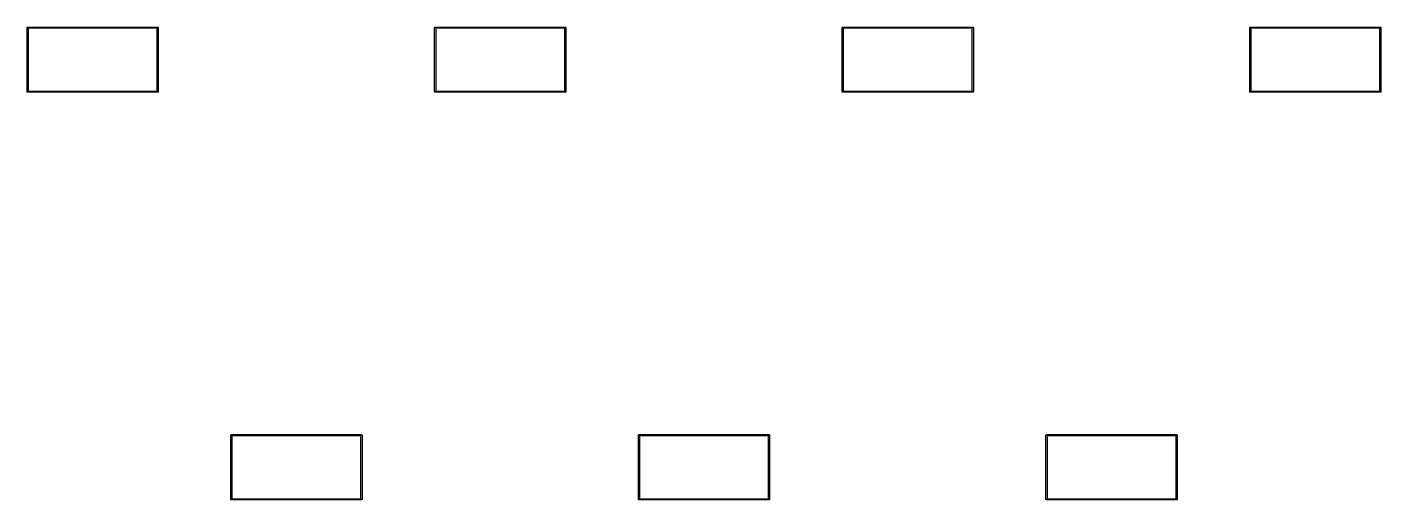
# Model space of a CAD drawing. Extents: x 19 to 378, y -202 to -49.
# Drawn here: x 201.7 to 265, y -126.9 to -104.8 of the extents above; entities that cross this region are included whole.
import ezdxf

# ---------------------------------------------------------------- set-up
doc = ezdxf.new("R2010")
doc.units = 0
doc.layers.add('BLACK', color=7, linetype='CONTINUOUS')

msp = doc.modelspace()

# ---------------------------------------------------------------- linework, layer by layer
at = {"layer": 'BLACK', "linetype": 'CONTINUOUS'}
for p, q in [((201.722, -104.862), (201.723, -104.858)), ((201.722, -104.864), (201.722, -104.862)), ((201.723, -107.861), (201.722, -104.864)), ((201.723, -104.858), (201.724, -104.853)), ((201.724, -104.853), (201.727, -104.849)), ((201.727, -104.849), (201.73, -104.845)), ((201.73, -104.845), (201.734, -104.842)), ((201.734, -104.842), (201.738, -104.839)), ((201.738, -104.839), (201.743, -104.838)), ((201.743, -104.838), (201.746, -104.837)), ((201.746, -104.837), (201.748, -104.837)), ((201.748, -104.837), (201.749, -104.837)), ((201.749, -104.837), (207.826, -104.837)), ((201.772, -104.887), (201.772, -107.837)), ((207.802, -104.887), (201.772, -104.887)), ((207.803, -107.837), (207.802, -104.887)), ((207.826, -104.837), (207.827, -104.837)), ((207.827, -104.837), (207.829, -104.837)), ((207.829, -104.837), (207.829, -104.837)), ((207.829, -104.837), (207.832, -104.838)), ((207.832, -104.838), (207.837, -104.839)), ((207.837, -104.839), (207.841, -104.842)), ((207.841, -104.842), (207.845, -104.845)), ((207.845, -104.845), (207.848, -104.849)), ((207.848, -104.849), (207.851, -104.853)), ((207.851, -104.853), (207.852, -104.858)), ((207.852, -104.858), (207.853, -104.862)), ((207.853, -104.862), (207.852, -104.864)), ((207.852, -104.864), (207.852, -107.861)), ((220.772, -104.862), (220.773, -104.858)), ((220.772, -104.864), (220.772, -104.862)), ((220.773, -107.861), (220.772, -104.864)), ((220.773, -104.858), (220.774, -104.853)), ((220.774, -104.853), (220.777, -104.849)), ((220.777, -104.849), (220.78, -104.845)), ((220.78, -104.845), (220.784, -104.842)), ((220.784, -104.842), (220.788, -104.839)), ((220.788, -104.839), (220.793, -104.838)), ((220.793, -104.838), (220.796, -104.837)), ((220.796, -104.837), (220.797, -104.837)), ((220.797, -104.837), (220.799, -104.837)), ((220.799, -104.837), (226.876, -104.837)), ((220.822, -104.887), (220.822, -107.837)), ((226.852, -104.887), (220.822, -104.887)), ((226.853, -107.837), (226.852, -104.887)), ((226.876, -104.837), (226.877, -104.837)), ((226.877, -104.837), (226.879, -104.837)), ((226.879, -104.837), (226.879, -104.837)), ((226.879, -104.837), (226.882, -104.838)), ((226.882, -104.838), (226.887, -104.839)), ((226.887, -104.839), (226.891, -104.842)), ((226.891, -104.842), (226.895, -104.845)), ((226.895, -104.845), (226.898, -104.849)), ((226.898, -104.849), (226.901, -104.853)), ((226.901, -104.853), (226.902, -104.858)), ((226.902, -104.858), (226.903, -104.862)), ((226.903, -104.862), (226.903, -104.864)), ((226.903, -104.864), (226.903, -107.861)), ((239.822, -104.862), (239.823, -104.858)), ((239.822, -104.864), (239.822, -104.862)), ((239.823, -107.861), (239.822, -104.864)), ((239.823, -104.858), (239.824, -104.853)), ((239.824, -104.853), (239.827, -104.849)), ((239.827, -104.849), (239.83, -104.845)), ((239.83, -104.845), (239.834, -104.842)), ((239.834, -104.842), (239.838, -104.839)), ((239.838, -104.839), (239.843, -104.838)), ((239.843, -104.838), (239.846, -104.837)), ((239.846, -104.837), (239.847, -104.837)), ((239.847, -104.837), (239.849, -104.837)), ((239.849, -104.837), (245.926, -104.837)), ((239.873, -104.887), (239.873, -107.837)), ((245.902, -104.887), (239.873, -104.887)), ((245.903, -107.837), (245.902, -104.887)), ((245.926, -104.837), (245.927, -104.837)), ((245.927, -104.837), (245.929, -104.837)), ((245.929, -104.837), (245.929, -104.837)), ((245.929, -104.837), (245.932, -104.838)), ((245.932, -104.838), (245.937, -104.839)), ((245.937, -104.839), (245.941, -104.842)), ((245.941, -104.842), (245.945, -104.845)), ((245.945, -104.845), (245.948, -104.849)), ((245.948, -104.849), (245.951, -104.853)), ((245.951, -104.853), (245.952, -104.858)), ((245.952, -104.858), (245.953, -104.862)), ((245.953, -104.862), (245.952, -104.864)), ((245.952, -104.864), (245.952, -107.861)), ((258.872, -104.862), (258.873, -104.858)), ((258.873, -104.864), (258.872, -104.862)), ((258.873, -104.858), (258.874, -104.853)), ((258.873, -107.861), (258.873, -104.864)), ((258.874, -104.853), (258.877, -104.849)), ((258.877, -104.849), (258.88, -104.845)), ((258.88, -104.845), (258.884, -104.842)), ((258.884, -104.842), (258.888, -104.839)), ((258.888, -104.839), (258.893, -104.838)), ((258.893, -104.838), (258.896, -104.837)), ((258.896, -104.837), (258.897, -104.837)), ((258.897, -104.837), (258.899, -104.837)), ((258.899, -104.837), (264.976, -104.837)), ((258.923, -104.887), (258.923, -107.837)), ((264.952, -104.887), (258.923, -104.887)), ((264.953, -107.837), (264.952, -104.887)), ((264.976, -104.837), (264.977, -104.837)), ((264.977, -104.837), (264.979, -104.837)), ((264.979, -104.837), (264.979, -104.837)), ((264.979, -104.837), (264.982, -104.838)), ((264.982, -104.838), (264.987, -104.839)), ((264.987, -104.839), (264.991, -104.842)), ((264.991, -104.842), (264.995, -104.845)), ((264.995, -104.845), (264.998, -104.849)), ((264.998, -104.849), (265.001, -104.853)), ((265.001, -104.853), (265.002, -104.858)), ((265.002, -104.858), (265.003, -104.862)), ((265.003, -104.862), (265.002, -104.864)), ((265.002, -104.864), (265.002, -107.861)), ((201.722, -107.862), (201.723, -107.861)), ((201.723, -107.867), (201.722, -107.862)), ((201.724, -107.872), (201.723, -107.867)), ((201.727, -107.876), (201.724, -107.872)), ((201.73, -107.88), (201.727, -107.876)), ((201.734, -107.883), (201.73, -107.88)), ((201.738, -107.886), (201.734, -107.883)), ((201.743, -107.887), (201.738, -107.886)), ((201.746, -107.887), (201.743, -107.887)), ((201.748, -107.888), (201.746, -107.887)), ((201.746, -107.887), (201.746, -107.887)), ((201.749, -107.887), (201.748, -107.888)), ((207.826, -107.887), (201.749, -107.887)), ((201.772, -107.837), (207.803, -107.837)), ((207.827, -107.888), (207.826, -107.887)), ((207.832, -107.887), (207.827, -107.888)), ((207.837, -107.886), (207.832, -107.887)), ((207.841, -107.883), (207.837, -107.886)), ((207.845, -107.88), (207.841, -107.883)), ((207.848, -107.876), (207.845, -107.88)), ((207.851, -107.872), (207.848, -107.876)), ((207.852, -107.867), (207.851, -107.872)), ((207.852, -107.861), (207.853, -107.862)), ((207.853, -107.862), (207.852, -107.864)), ((207.852, -107.864), (207.852, -107.867)), ((220.772, -107.862), (220.773, -107.861)), ((220.773, -107.867), (220.772, -107.862)), ((220.774, -107.872), (220.773, -107.867)), ((220.777, -107.876), (220.774, -107.872)), ((220.78, -107.88), (220.777, -107.876)), ((220.784, -107.883), (220.78, -107.88)), ((220.788, -107.886), (220.784, -107.883)), ((220.793, -107.887), (220.788, -107.886)), ((220.796, -107.887), (220.793, -107.887)), ((220.797, -107.888), (220.796, -107.887)), ((220.796, -107.887), (220.796, -107.887)), ((220.799, -107.887), (220.797, -107.888)), ((226.876, -107.887), (220.799, -107.887)), ((220.822, -107.837), (226.853, -107.837)), ((226.877, -107.888), (226.876, -107.887)), ((226.882, -107.887), (226.877, -107.888)), ((226.887, -107.886), (226.882, -107.887)), ((226.891, -107.883), (226.887, -107.886)), ((226.895, -107.88), (226.891, -107.883)), ((226.898, -107.876), (226.895, -107.88)), ((226.901, -107.872), (226.898, -107.876)), ((226.902, -107.867), (226.901, -107.872)), ((226.903, -107.864), (226.902, -107.867)), ((226.903, -107.861), (226.903, -107.862)), ((226.903, -107.862), (226.903, -107.864)), ((239.822, -107.862), (239.823, -107.861)), ((239.823, -107.867), (239.822, -107.862)), ((239.824, -107.872), (239.823, -107.867)), ((239.827, -107.876), (239.824, -107.872)), ((239.83, -107.88), (239.827, -107.876)), ((239.834, -107.883), (239.83, -107.88)), ((239.838, -107.886), (239.834, -107.883)), ((239.843, -107.887), (239.838, -107.886)), ((239.846, -107.887), (239.843, -107.887)), ((239.847, -107.888), (239.846, -107.887)), ((239.846, -107.887), (239.846, -107.887)), ((239.849, -107.887), (239.847, -107.888)), ((245.926, -107.887), (239.849, -107.887)), ((239.873, -107.837), (245.903, -107.837)), ((245.927, -107.888), (245.926, -107.887)), ((245.932, -107.887), (245.927, -107.888)), ((245.937, -107.886), (245.932, -107.887)), ((245.941, -107.883), (245.937, -107.886)), ((245.945, -107.88), (245.941, -107.883)), ((245.948, -107.876), (245.945, -107.88)), ((245.951, -107.872), (245.948, -107.876)), ((245.952, -107.867), (245.951, -107.872)), ((245.952, -107.861), (245.953, -107.862)), ((245.953, -107.862), (245.952, -107.864)), ((245.952, -107.864), (245.952, -107.867)), ((258.872, -107.862), (258.873, -107.861)), ((258.873, -107.867), (258.872, -107.862)), ((258.874, -107.872), (258.873, -107.867)), ((258.877, -107.876), (258.874, -107.872)), ((258.88, -107.88), (258.877, -107.876)), ((258.884, -107.883), (258.88, -107.88)), ((258.888, -107.886), (258.884, -107.883)), ((258.893, -107.887), (258.888, -107.886)), ((258.896, -107.887), (258.893, -107.887)), ((258.897, -107.888), (258.896, -107.887)), ((258.896, -107.887), (258.896, -107.887)), ((258.899, -107.887), (258.897, -107.888)), ((264.976, -107.887), (258.899, -107.887)), ((258.923, -107.837), (264.953, -107.837)), ((264.977, -107.888), (264.976, -107.887)), ((264.982, -107.887), (264.977, -107.888)), ((264.987, -107.886), (264.982, -107.887)), ((264.991, -107.883), (264.987, -107.886)), ((264.995, -107.88), (264.991, -107.883)), ((264.998, -107.876), (264.995, -107.88)), ((265.001, -107.872), (264.998, -107.876)), ((265.002, -107.867), (265.001, -107.872)), ((265.002, -107.861), (265.003, -107.862)), ((265.003, -107.862), (265.002, -107.864)), ((265.002, -107.864), (265.002, -107.867)), ((211.247, -123.912), (211.248, -123.908)), ((211.248, -123.914), (211.247, -123.912)), ((211.248, -123.908), (211.249, -123.903)), ((211.248, -126.911), (211.248, -123.914)), ((211.249, -123.903), (211.252, -123.899)), ((211.252, -123.899), (211.255, -123.895)), ((211.255, -123.895), (211.259, -123.892)), ((211.259, -123.892), (211.263, -123.889)), ((211.263, -123.889), (211.268, -123.888)), ((211.268, -123.888), (211.271, -123.887)), ((211.271, -123.887), (211.271, -123.887)), ((211.271, -123.887), (211.272, -123.887)), ((211.272, -123.887), (211.274, -123.887)), ((211.274, -123.887), (217.351, -123.887)), ((211.297, -123.938), (211.297, -126.887)), ((217.328, -123.938), (211.297, -123.938)), ((217.327, -126.887), (217.328, -123.938)), ((217.351, -123.887), (217.352, -123.887)), ((217.352, -123.887), (217.354, -123.887)), ((217.354, -123.887), (217.357, -123.888)), ((217.357, -123.888), (217.362, -123.889)), ((217.362, -123.889), (217.366, -123.892)), ((217.366, -123.892), (217.37, -123.895)), ((217.37, -123.895), (217.373, -123.899)), ((217.373, -123.899), (217.376, -123.903)), ((217.376, -123.903), (217.377, -123.908)), ((217.377, -123.908), (217.378, -123.912)), ((217.378, -123.912), (217.377, -123.914)), ((217.377, -123.914), (217.377, -126.911)), ((230.297, -123.912), (230.298, -123.908)), ((230.298, -123.914), (230.297, -123.912)), ((230.297, -126.911), (230.298, -123.914)), ((230.298, -123.908), (230.299, -123.903)), ((230.299, -123.903), (230.302, -123.899)), ((230.302, -123.899), (230.305, -123.895)), ((230.305, -123.895), (230.309, -123.892)), ((230.309, -123.892), (230.313, -123.889)), ((230.313, -123.889), (230.318, -123.888)), ((230.318, -123.888), (230.321, -123.887)), ((230.321, -123.887), (230.321, -123.887)), ((230.321, -123.887), (230.322, -123.887)), ((230.322, -123.887), (230.324, -123.887)), ((230.324, -123.887), (236.401, -123.887)), ((230.347, -123.938), (230.347, -126.887)), ((236.378, -123.938), (230.347, -123.938)), ((236.377, -126.887), (236.378, -123.938)), ((236.401, -123.887), (236.403, -123.887)), ((236.403, -123.887), (236.404, -123.887)), ((236.404, -123.887), (236.407, -123.888)), ((236.407, -123.888), (236.412, -123.889)), ((236.412, -123.889), (236.416, -123.892)), ((236.416, -123.892), (236.42, -123.895)), ((236.42, -123.895), (236.423, -123.899)), ((236.423, -123.899), (236.426, -123.903)), ((236.426, -123.903), (236.427, -123.908)), ((236.427, -123.908), (236.428, -123.912)), ((236.428, -123.912), (236.427, -123.914)), ((236.427, -123.914), (236.427, -126.911)), ((249.347, -123.912), (249.348, -123.908)), ((249.348, -123.914), (249.347, -123.912)), ((249.347, -126.911), (249.348, -123.914)), ((249.348, -123.908), (249.349, -123.903)), ((249.349, -123.903), (249.352, -123.899)), ((249.352, -123.899), (249.355, -123.895)), ((249.355, -123.895), (249.359, -123.892)), ((249.359, -123.892), (249.363, -123.889)), ((249.363, -123.889), (249.368, -123.888)), ((249.368, -123.888), (249.371, -123.887)), ((249.371, -123.887), (249.371, -123.887)), ((249.371, -123.887), (249.373, -123.887)), ((249.373, -123.887), (249.374, -123.887)), ((249.374, -123.887), (255.451, -123.887)), ((249.397, -123.938), (249.397, -126.887)), ((255.428, -123.938), (249.397, -123.938)), ((255.427, -126.887), (255.428, -123.938)), ((255.451, -123.887), (255.452, -123.887)), ((255.452, -123.887), (255.454, -123.887)), ((255.454, -123.887), (255.457, -123.888)), ((255.457, -123.888), (255.462, -123.889)), ((255.462, -123.889), (255.466, -123.892)), ((255.466, -123.892), (255.47, -123.895)), ((255.47, -123.895), (255.473, -123.899)), ((255.473, -123.899), (255.476, -123.903)), ((255.476, -123.903), (255.477, -123.908)), ((255.477, -123.908), (255.478, -123.912)), ((255.478, -123.912), (255.477, -123.914)), ((255.477, -123.914), (255.477, -126.911)), ((211.247, -126.912), (211.248, -126.911)), ((211.248, -126.917), (211.247, -126.912)), ((211.249, -126.922), (211.248, -126.917)), ((211.252, -126.926), (211.249, -126.922)), ((211.255, -126.93), (211.252, -126.926)), ((211.259, -126.933), (211.255, -126.93)), ((211.263, -126.936), (211.259, -126.933)), ((211.268, -126.937), (211.263, -126.936)), ((211.272, -126.938), (211.268, -126.937)), ((211.274, -126.938), (211.272, -126.938)), ((217.351, -126.938), (211.274, -126.938)), ((211.297, -126.887), (217.327, -126.887)), ((217.352, -126.938), (217.351, -126.938)), ((217.354, -126.938), (217.352, -126.938)), ((217.357, -126.937), (217.354, -126.938)), ((217.354, -126.938), (217.354, -126.938)), ((217.362, -126.936), (217.357, -126.937)), ((217.366, -126.933), (217.362, -126.936)), ((217.37, -126.93), (217.366, -126.933)), ((217.373, -126.926), (217.37, -126.93)), ((217.376, -126.922), (217.373, -126.926)), ((217.377, -126.917), (217.376, -126.922)), ((217.377, -126.911), (217.378, -126.912)), ((217.378, -126.912), (217.377, -126.917)), ((230.297, -126.912), (230.297, -126.911)), ((230.298, -126.917), (230.297, -126.912)), ((230.299, -126.922), (230.298, -126.917)), ((230.302, -126.926), (230.299, -126.922)), ((230.305, -126.93), (230.302, -126.926)), ((230.309, -126.933), (230.305, -126.93)), ((230.313, -126.936), (230.309, -126.933)), ((230.318, -126.937), (230.313, -126.936)), ((230.322, -126.938), (230.318, -126.937)), ((230.324, -126.938), (230.322, -126.938)), ((236.401, -126.938), (230.324, -126.938)), ((230.347, -126.887), (236.377, -126.887)), ((236.403, -126.938), (236.401, -126.938)), ((236.404, -126.938), (236.403, -126.938)), ((236.407, -126.937), (236.404, -126.938)), ((236.404, -126.938), (236.404, -126.938)), ((236.412, -126.936), (236.407, -126.937)), ((236.416, -126.933), (236.412, -126.936)), ((236.42, -126.93), (236.416, -126.933)), ((236.423, -126.926), (236.42, -126.93)), ((236.426, -126.922), (236.423, -126.926)), ((236.427, -126.917), (236.426, -126.922)), ((236.427, -126.911), (236.428, -126.912)), ((236.428, -126.912), (236.427, -126.917)), ((249.347, -126.912), (249.347, -126.911)), ((249.348, -126.917), (249.347, -126.912)), ((249.349, -126.922), (249.348, -126.917)), ((249.352, -126.926), (249.349, -126.922)), ((249.355, -126.93), (249.352, -126.926)), ((249.359, -126.933), (249.355, -126.93)), ((249.363, -126.936), (249.359, -126.933)), ((249.368, -126.937), (249.363, -126.936)), ((249.373, -126.938), (249.368, -126.937)), ((249.374, -126.938), (249.373, -126.938)), ((255.451, -126.938), (249.374, -126.938)), ((249.397, -126.887), (255.427, -126.887)), ((255.452, -126.938), (255.451, -126.938)), ((255.454, -126.938), (255.452, -126.938)), ((255.457, -126.937), (255.454, -126.938)), ((255.454, -126.938), (255.454, -126.938)), ((255.462, -126.936), (255.457, -126.937)), ((255.466, -126.933), (255.462, -126.936)), ((255.47, -126.93), (255.466, -126.933)), ((255.473, -126.926), (255.47, -126.93)), ((255.476, -126.922), (255.473, -126.926)), ((255.477, -126.917), (255.476, -126.922)), ((255.477, -126.911), (255.478, -126.912)), ((255.478, -126.912), (255.477, -126.917))]:
    msp.add_line(p, q, dxfattribs=at)

doc.saveas('drawing.dxf')
